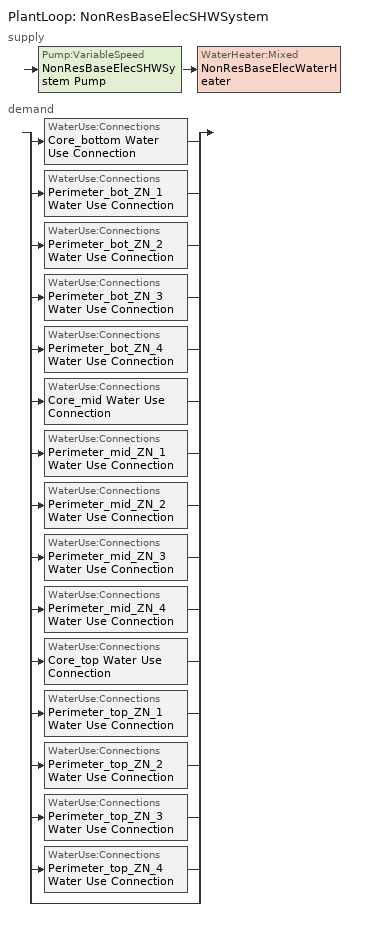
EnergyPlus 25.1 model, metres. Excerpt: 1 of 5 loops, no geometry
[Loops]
PlantLoop 'NonResBaseElecSHWSystem'
 supply: Pump:VariableSpeed 'NonResBaseElecSHWSystem Pump' > WaterHeater:Mixed 'NonResBaseElecWaterHeater'
 demand: split
  | WaterUse:Connections 'Core_bottom Water Use Connection'
  | WaterUse:Connections 'Perimeter_bot_ZN_1 Water Use Connection'
  | WaterUse:Connections 'Perimeter_bot_ZN_2 Water Use Connection'
  | WaterUse:Connections 'Perimeter_bot_ZN_3 Water Use Connection'
  | WaterUse:Connections 'Perimeter_bot_ZN_4 Water Use Connection'
  | WaterUse:Connections 'Core_mid Water Use Connection'
  | WaterUse:Connections 'Perimeter_mid_ZN_1 Water Use Connection'
  | WaterUse:Connections 'Perimeter_mid_ZN_2 Water Use Connection'
  | WaterUse:Connections 'Perimeter_mid_ZN_3 Water Use Connection'
  | WaterUse:Connections 'Perimeter_mid_ZN_4 Water Use Connection'
  | WaterUse:Connections 'Core_top Water Use Connection'
  | WaterUse:Connections 'Perimeter_top_ZN_1 Water Use Connection'
  | WaterUse:Connections 'Perimeter_top_ZN_2 Water Use Connection'
  | WaterUse:Connections 'Perimeter_top_ZN_3 Water Use Connection'
  | WaterUse:Connections 'Perimeter_top_ZN_4 Water Use Connection'
  | bypass
[PlantLoop]
NonResBaseElecSHWSystem: Fluid Type=Water; Plant Equipment Operation Scheme=NonResBaseElecSHWSystem Operation Schemes; Maximum Loop Temperature {C}=100; Minimum Loop Temperature {C}=0; Maximum Loop Flow Rate {m3/s}=Autosize; Minimum Loop Flow Rate {m3/s}=0; Plant Loop Volume {m3}=Autocalculate; Load Distribution Scheme=Optimal; Plant Loop Demand Calculation Scheme=SingleSetpoint; Common Pipe Simulation=None
[Sizing:Plant]
NonResBaseElecSHWSystem: Loop Type=Heating; Design Loop Exit Temperature {C}=57.2222; Loop Design Temperature Difference {deltaC}=44.4444; Sizing Option=NonCoincident; Zone Timesteps in Averaging Window=1; Coincident Sizing Factor Mode=None
[Pump:VariableSpeed]
NonResBaseElecSHWSystem Pump: Design Maximum Flow Rate {m3/s}=Autosize; Design Pump Head {Pa}=0; Design Power Consumption {W}=Autosize; Motor Efficiency=0.9; Fraction of Motor Inefficiencies to Fluid Stream=0; Coefficient 1 of the Part Load Performance Curve=0; Coefficient 2 of the Part Load Performance Curve=1; Coefficient 3 of the Part Load Performance Curve=0; Coefficient 4 of the Part Load Performance Curve=0; Design Minimum Flow Rate {m3/s}=0; Pump Control Type=Intermittent; Skin Loss Radiative Fraction=0.5; Design Power Sizing Method=PowerPerFlowPerPressure; Design Electric Power per Unit Flow Rate {W/(m3/s)}=348701.1; Design Shaft Power per Unit Flow Rate per Unit Head {W/((m3/s)-Pa)}=1.28205; Design Minimum Flow Rate Fraction=0
[PlantEquipmentOperationSchemes]
NonResBaseElecSHWSystem Operation Schemes: Control Scheme Object Type 1=PlantEquipmentOperation:HeatingLoad; Control Scheme Name 1=NonResBaseElecSHWSystem Heating Operation Scheme; Control Scheme Schedule Name 1=Always On Discrete
[PlantEquipmentOperation:HeatingLoad]
NonResBaseElecSHWSystem Heating Operation Scheme: Load Range Lower Limit 1 {W}=0; Load Range Upper Limit 1 {W}=1000000000; Range Equipment List Name 1=NonResBaseElecSHWSystem Heating Equipment List
[PlantEquipmentList]
NonResBaseElecSHWSystem Heating Equipment List: WaterHeater:Mixed, NonResBaseElecWaterHeater
[WaterHeater:Mixed]
NonResBaseElecWaterHeater: Tank Volume {m3}=0.113562; Setpoint Temperature Schedule=NonResBaseElecWaterHeater Setpoint Temp; Deadband Temperature Difference {deltaC}=2; Maximum Temperature Limit {C}=82.22; Heater Control Type=Cycle; Heater Maximum Capacity {W}=8743.98; Heater Ignition Minimum Flow Rate {m3/s}=0; Heater Ignition Delay {s}=0; Heater Fuel Type=Electricity; Heater Thermal Efficiency=1; Off Cycle Parasitic Fuel Consumption Rate {W}=0; Off Cycle Parasitic Fuel Type=NaturalGas; Off Cycle Parasitic Heat Fraction to Tank=0.8; On Cycle Parasitic Fuel Consumption Rate {W}=0; On Cycle Parasitic Fuel Type=NaturalGas; On Cycle Parasitic Heat Fraction to Tank=0; Ambient Temperature Indicator=Schedule; Ambient Temperature Schedule=NonResBaseElecWaterHeater Ambient Temperature; Off Cycle Loss Coefficient to Ambient Temperature {W/K}=0.731426; Off Cycle Loss Fraction to Zone=1; On Cycle Loss Coefficient to Ambient Temperature {W/K}=0.731426; On Cycle Loss Fraction to Zone=1; Use Side Effectiveness=1; Source Side Effectiveness=1; Use Side Design Flow Rate {m3/s}=Autosize; Source Side Design Flow Rate {m3/s}=Autosize; Indirect Water Heating Recovery Time {hr}=1.5; Source Side Flow Control Mode=IndirectHeatPrimarySetpoint
[WaterHeater:Sizing]
NonResBaseElecWaterHeater: Design Mode=PeakDraw; Time Storage Can Meet Peak Draw {hr}=0.538503; Time for Tank Recovery {hr}=0; Nominal Tank Volume for Autosizing Plant Connections {m3}=1
[WaterUse:Connections] Drain Water Heat Exchanger Type=None; Drain Water Heat Exchanger Destination=Plant
Name | Water Use Equipment Name 1
Core_bottom Water Use Connection | Core_bottom Water Use Equipment
Perimeter_bot_ZN_1 Water Use Connection | Perimeter_bot_ZN_1 Water Use Equipment
Perimeter_bot_ZN_2 Water Use Connection | Perimeter_bot_ZN_2 Water Use Equipment
Perimeter_bot_ZN_3 Water Use Connection | Perimeter_bot_ZN_3 Water Use Equipment
Perimeter_bot_ZN_4 Water Use Connection | Perimeter_bot_ZN_4 Water Use Equipment
Core_mid Water Use Connection | Core_mid Water Use Equipment
Perimeter_mid_ZN_1 Water Use Connection | Perimeter_mid_ZN_1 Water Use Equipment
Perimeter_mid_ZN_2 Water Use Connection | Perimeter_mid_ZN_2 Water Use Equipment
Perimeter_mid_ZN_3 Water Use Connection | Perimeter_mid_ZN_3 Water Use Equipment
Perimeter_mid_ZN_4 Water Use Connection | Perimeter_mid_ZN_4 Water Use Equipment
Core_top Water Use Connection | Core_top Water Use Equipment
Perimeter_top_ZN_1 Water Use Connection | Perimeter_top_ZN_1 Water Use Equipment
Perimeter_top_ZN_2 Water Use Connection | Perimeter_top_ZN_2 Water Use Equipment
Perimeter_top_ZN_3 Water Use Connection | Perimeter_top_ZN_3 Water Use Equipment
Perimeter_top_ZN_4 Water Use Connection | Perimeter_top_ZN_4 Water Use Equipment
[WaterUse:Equipment] Flow Rate Fraction Schedule=OfficeServiceHotWater
Name | Peak Flow Rate {m3/s} | Target Temperature Schedule
Core_bottom Water Use Equipment | 1.00188e-05 | Core_bottom Target SHW Temp
Perimeter_bot_ZN_1 Water Use Equipment | 2.11204e-06 | Perimeter_bot_ZN_1 Target SHW Temp
Perimeter_bot_ZN_2 Water Use Equipment | 1.3371e-06 | Perimeter_bot_ZN_2 Target SHW Temp
Perimeter_bot_ZN_3 Water Use Equipment | 2.11204e-06 | Perimeter_bot_ZN_3 Target SHW Temp
Perimeter_bot_ZN_4 Water Use Equipment | 1.33701e-06 | Perimeter_bot_ZN_4 Target SHW Temp
Core_mid Water Use Equipment | 1.00188e-05 | Core_mid Target SHW Temp
Perimeter_mid_ZN_1 Water Use Equipment | 2.11204e-06 | Perimeter_mid_ZN_1 Target SHW Temp
Perimeter_mid_ZN_2 Water Use Equipment | 1.3371e-06 | Perimeter_mid_ZN_2 Target SHW Temp
Perimeter_mid_ZN_3 Water Use Equipment | 2.11204e-06 | Perimeter_mid_ZN_3 Target SHW Temp
Perimeter_mid_ZN_4 Water Use Equipment | 1.33701e-06 | Perimeter_mid_ZN_4 Target SHW Temp
Core_top Water Use Equipment | 1.00188e-05 | Core_top Target SHW Temp
Perimeter_top_ZN_1 Water Use Equipment | 2.11204e-06 | Perimeter_top_ZN_1 Target SHW Temp
Perimeter_top_ZN_2 Water Use Equipment | 1.3371e-06 | Perimeter_top_ZN_2 Target SHW Temp
Perimeter_top_ZN_3 Water Use Equipment | 2.11204e-06 | Perimeter_top_ZN_3 Target SHW Temp
Perimeter_top_ZN_4 Water Use Equipment | 1.33701e-06 | Perimeter_top_ZN_4 Target SHW Temp
[SetpointManager:Scheduled]
{ea121795-5793-40bc-8942-ad43cd491171}: Control Variable=Temperature; Schedule=NonResBaseElecSHWSystem Supply Temp Schedule; Setpoint Node or NodeList=NonResBaseElecSHWSystem Supply Mixer Outlet Node
[Schedule:Year]
OfficeServiceHotWater: OfficeServiceHotWaterWk, 1, 1, 12, 31
Core_bottom Target SHW Temp: Core_bottom Target SHW Temp Week Rule - Jan1-Dec31, 1, 1, 12, 31
Core_mid Target SHW Temp: Core_mid Target SHW Temp Week Rule - Jan1-Dec31, 1, 1, 12, 31
Core_top Target SHW Temp: Core_top Target SHW Temp Week Rule - Jan1-Dec31, 1, 1, 12, 31
NonResBaseElecSHWSystem Supply Temp Schedule: NonResBaseElecSHWSystem Supply Temp Schedule Week Rule - Jan1-Dec31, 1, 1, 12, 31
NonResBaseElecWaterHeater Ambient Temperature: NonResBaseElecWaterHeater Ambient Temperature Week Rule - Jan1-Dec31, 1, 1, 12, 31
NonResBaseElecWaterHeater Setpoint Temp: NonResBaseElecWaterHeater Setpoint Temp Week Rule - Jan1-Dec31, 1, 1, 12, 31
Perimeter_bot_ZN_1 Target SHW Temp: Perimeter_bot_ZN_1 Target SHW Temp Week Rule - Jan1-Dec31, 1, 1, 12, 31
Perimeter_bot_ZN_2 Target SHW Temp: Perimeter_bot_ZN_2 Target SHW Temp Week Rule - Jan1-Dec31, 1, 1, 12, 31
Perimeter_bot_ZN_3 Target SHW Temp: Perimeter_bot_ZN_3 Target SHW Temp Week Rule - Jan1-Dec31, 1, 1, 12, 31
Perimeter_bot_ZN_4 Target SHW Temp: Perimeter_bot_ZN_4 Target SHW Temp Week Rule - Jan1-Dec31, 1, 1, 12, 31
Perimeter_mid_ZN_1 Target SHW Temp: Perimeter_mid_ZN_1 Target SHW Temp Week Rule - Jan1-Dec31, 1, 1, 12, 31
Perimeter_mid_ZN_2 Target SHW Temp: Perimeter_mid_ZN_2 Target SHW Temp Week Rule - Jan1-Dec31, 1, 1, 12, 31
Perimeter_mid_ZN_3 Target SHW Temp: Perimeter_mid_ZN_3 Target SHW Temp Week Rule - Jan1-Dec31, 1, 1, 12, 31
Perimeter_mid_ZN_4 Target SHW Temp: Perimeter_mid_ZN_4 Target SHW Temp Week Rule - Jan1-Dec31, 1, 1, 12, 31
Perimeter_top_ZN_1 Target SHW Temp: Perimeter_top_ZN_1 Target SHW Temp Week Rule - Jan1-Dec31, 1, 1, 12, 31
Perimeter_top_ZN_2 Target SHW Temp: Perimeter_top_ZN_2 Target SHW Temp Week Rule - Jan1-Dec31, 1, 1, 12, 31
Perimeter_top_ZN_3 Target SHW Temp: Perimeter_top_ZN_3 Target SHW Temp Week Rule - Jan1-Dec31, 1, 1, 12, 31
Perimeter_top_ZN_4 Target SHW Temp: Perimeter_top_ZN_4 Target SHW Temp Week Rule - Jan1-Dec31, 1, 1, 12, 31
[Schedule:Week:Daily]
OfficeServiceHotWaterWk: OfficeServiceHotWaterSun, OfficeServiceHotWaterWD, OfficeServiceHotWaterWD, OfficeServiceHotWaterWD, OfficeServiceHotWaterWD, OfficeServiceHotWaterWD, OfficeServiceHotWaterSat, OfficeServiceHotWaterSun, OnDay, OffDay, OfficeServiceHotWaterSun, OfficeServiceHotWaterSun
Core_bottom Target SHW Temp Week Rule - Jan1-Dec31: Core_bottom Target SHW Temp Default Day, Core_bottom Target SHW Temp Default Day, Core_bottom Target SHW Temp Default Day, Core_bottom Target SHW Temp Default Day, Core_bottom Target SHW Temp Default Day, Core_bottom Target SHW Temp Default Day, Core_bottom Target SHW Temp Default Day, Core_bottom Target SHW Temp Default Day, Core_bottom Target SHW Temp Default Day, Core_bottom Target SHW Temp Default Day, Core_bottom Target SHW Temp Default Day, Core_bottom Target SHW Temp Default Day
Core_mid Target SHW Temp Week Rule - Jan1-Dec31: Core_mid Target SHW Temp Default Day, Core_mid Target SHW Temp Default Day, Core_mid Target SHW Temp Default Day, Core_mid Target SHW Temp Default Day, Core_mid Target SHW Temp Default Day, Core_mid Target SHW Temp Default Day, Core_mid Target SHW Temp Default Day, Core_mid Target SHW Temp Default Day, Core_mid Target SHW Temp Default Day, Core_mid Target SHW Temp Default Day, Core_mid Target SHW Temp Default Day, Core_mid Target SHW Temp Default Day
Core_top Target SHW Temp Week Rule - Jan1-Dec31: Core_top Target SHW Temp Default Day, Core_top Target SHW Temp Default Day, Core_top Target SHW Temp Default Day, Core_top Target SHW Temp Default Day, Core_top Target SHW Temp Default Day, Core_top Target SHW Temp Default Day, Core_top Target SHW Temp Default Day, Core_top Target SHW Temp Default Day, Core_top Target SHW Temp Default Day, Core_top Target SHW Temp Default Day, Core_top Target SHW Temp Default Day, Core_top Target SHW Temp Default Day
NonResBaseElecSHWSystem Supply Temp Schedule Week Rule - Jan1-Dec31: NonResBaseElecSHWSystem Supply Temp Schedule Day Schedule, NonResBaseElecSHWSystem Supply Temp Schedule Day Schedule, NonResBaseElecSHWSystem Supply Temp Schedule Day Schedule, NonResBaseElecSHWSystem Supply Temp Schedule Day Schedule, NonResBaseElecSHWSystem Supply Temp Schedule Day Schedule, NonResBaseElecSHWSystem Supply Temp Schedule Day Schedule, NonResBaseElecSHWSystem Supply Temp Schedule Day Schedule, NonResBaseElecSHWSystem Supply Temp Schedule Day Schedule, NonResBaseElecSHWSystem Supply Temp Schedule Day Schedule, NonResBaseElecSHWSystem Supply Temp Schedule Day Schedule, NonResBaseElecSHWSystem Supply Temp Schedule Day Schedule, NonResBaseElecSHWSystem Supply Temp Schedule Day Schedule
NonResBaseElecWaterHeater Ambient Temperature Week Rule - Jan1-Dec31: NonResBaseElecWaterHeater Ambient Temperature Day Schedule, NonResBaseElecWaterHeater Ambient Temperature Day Schedule, NonResBaseElecWaterHeater Ambient Temperature Day Schedule, NonResBaseElecWaterHeater Ambient Temperature Day Schedule, NonResBaseElecWaterHeater Ambient Temperature Day Schedule, NonResBaseElecWaterHeater Ambient Temperature Day Schedule, NonResBaseElecWaterHeater Ambient Temperature Day Schedule, NonResBaseElecWaterHeater Ambient Temperature Day Schedule, NonResBaseElecWaterHeater Ambient Temperature Day Schedule, NonResBaseElecWaterHeater Ambient Temperature Day Schedule, NonResBaseElecWaterHeater Ambient Temperature Day Schedule, NonResBaseElecWaterHeater Ambient Temperature Day Schedule
NonResBaseElecWaterHeater Setpoint Temp Week Rule - Jan1-Dec31: NonResBaseElecWaterHeater Setpoint Temp Day Schedule, NonResBaseElecWaterHeater Setpoint Temp Day Schedule, NonResBaseElecWaterHeater Setpoint Temp Day Schedule, NonResBaseElecWaterHeater Setpoint Temp Day Schedule, NonResBaseElecWaterHeater Setpoint Temp Day Schedule, NonResBaseElecWaterHeater Setpoint Temp Day Schedule, NonResBaseElecWaterHeater Setpoint Temp Day Schedule, NonResBaseElecWaterHeater Setpoint Temp Day Schedule, NonResBaseElecWaterHeater Setpoint Temp Day Schedule, NonResBaseElecWaterHeater Setpoint Temp Day Schedule, NonResBaseElecWaterHeater Setpoint Temp Day Schedule, NonResBaseElecWaterHeater Setpoint Temp Day Schedule
Perimeter_bot_ZN_1 Target SHW Temp Week Rule - Jan1-Dec31: Perimeter_bot_ZN_1 Target SHW Temp Default Day, Perimeter_bot_ZN_1 Target SHW Temp Default Day, Perimeter_bot_ZN_1 Target SHW Temp Default Day, Perimeter_bot_ZN_1 Target SHW Temp Default Day, Perimeter_bot_ZN_1 Target SHW Temp Default Day, Perimeter_bot_ZN_1 Target SHW Temp Default Day, Perimeter_bot_ZN_1 Target SHW Temp Default Day, Perimeter_bot_ZN_1 Target SHW Temp Default Day, Perimeter_bot_ZN_1 Target SHW Temp Default Day, Perimeter_bot_ZN_1 Target SHW Temp Default Day, Perimeter_bot_ZN_1 Target SHW Temp Default Day, Perimeter_bot_ZN_1 Target SHW Temp Default Day
Perimeter_bot_ZN_2 Target SHW Temp Week Rule - Jan1-Dec31: Perimeter_bot_ZN_2 Target SHW Temp Default Day, Perimeter_bot_ZN_2 Target SHW Temp Default Day, Perimeter_bot_ZN_2 Target SHW Temp Default Day, Perimeter_bot_ZN_2 Target SHW Temp Default Day, Perimeter_bot_ZN_2 Target SHW Temp Default Day, Perimeter_bot_ZN_2 Target SHW Temp Default Day, Perimeter_bot_ZN_2 Target SHW Temp Default Day, Perimeter_bot_ZN_2 Target SHW Temp Default Day, Perimeter_bot_ZN_2 Target SHW Temp Default Day, Perimeter_bot_ZN_2 Target SHW Temp Default Day, Perimeter_bot_ZN_2 Target SHW Temp Default Day, Perimeter_bot_ZN_2 Target SHW Temp Default Day
Perimeter_bot_ZN_3 Target SHW Temp Week Rule - Jan1-Dec31: Perimeter_bot_ZN_3 Target SHW Temp Default Day, Perimeter_bot_ZN_3 Target SHW Temp Default Day, Perimeter_bot_ZN_3 Target SHW Temp Default Day, Perimeter_bot_ZN_3 Target SHW Temp Default Day, Perimeter_bot_ZN_3 Target SHW Temp Default Day, Perimeter_bot_ZN_3 Target SHW Temp Default Day, Perimeter_bot_ZN_3 Target SHW Temp Default Day, Perimeter_bot_ZN_3 Target SHW Temp Default Day, Perimeter_bot_ZN_3 Target SHW Temp Default Day, Perimeter_bot_ZN_3 Target SHW Temp Default Day, Perimeter_bot_ZN_3 Target SHW Temp Default Day, Perimeter_bot_ZN_3 Target SHW Temp Default Day
Perimeter_bot_ZN_4 Target SHW Temp Week Rule - Jan1-Dec31: Perimeter_bot_ZN_4 Target SHW Temp Default Day, Perimeter_bot_ZN_4 Target SHW Temp Default Day, Perimeter_bot_ZN_4 Target SHW Temp Default Day, Perimeter_bot_ZN_4 Target SHW Temp Default Day, Perimeter_bot_ZN_4 Target SHW Temp Default Day, Perimeter_bot_ZN_4 Target SHW Temp Default Day, Perimeter_bot_ZN_4 Target SHW Temp Default Day, Perimeter_bot_ZN_4 Target SHW Temp Default Day, Perimeter_bot_ZN_4 Target SHW Temp Default Day, Perimeter_bot_ZN_4 Target SHW Temp Default Day, Perimeter_bot_ZN_4 Target SHW Temp Default Day, Perimeter_bot_ZN_4 Target SHW Temp Default Day
Perimeter_mid_ZN_1 Target SHW Temp Week Rule - Jan1-Dec31: Perimeter_mid_ZN_1 Target SHW Temp Default Day, Perimeter_mid_ZN_1 Target SHW Temp Default Day, Perimeter_mid_ZN_1 Target SHW Temp Default Day, Perimeter_mid_ZN_1 Target SHW Temp Default Day, Perimeter_mid_ZN_1 Target SHW Temp Default Day, Perimeter_mid_ZN_1 Target SHW Temp Default Day, Perimeter_mid_ZN_1 Target SHW Temp Default Day, Perimeter_mid_ZN_1 Target SHW Temp Default Day, Perimeter_mid_ZN_1 Target SHW Temp Default Day, Perimeter_mid_ZN_1 Target SHW Temp Default Day, Perimeter_mid_ZN_1 Target SHW Temp Default Day, Perimeter_mid_ZN_1 Target SHW Temp Default Day
Perimeter_mid_ZN_2 Target SHW Temp Week Rule - Jan1-Dec31: Perimeter_mid_ZN_2 Target SHW Temp Default Day, Perimeter_mid_ZN_2 Target SHW Temp Default Day, Perimeter_mid_ZN_2 Target SHW Temp Default Day, Perimeter_mid_ZN_2 Target SHW Temp Default Day, Perimeter_mid_ZN_2 Target SHW Temp Default Day, Perimeter_mid_ZN_2 Target SHW Temp Default Day, Perimeter_mid_ZN_2 Target SHW Temp Default Day, Perimeter_mid_ZN_2 Target SHW Temp Default Day, Perimeter_mid_ZN_2 Target SHW Temp Default Day, Perimeter_mid_ZN_2 Target SHW Temp Default Day, Perimeter_mid_ZN_2 Target SHW Temp Default Day, Perimeter_mid_ZN_2 Target SHW Temp Default Day
Perimeter_mid_ZN_3 Target SHW Temp Week Rule - Jan1-Dec31: Perimeter_mid_ZN_3 Target SHW Temp Default Day, Perimeter_mid_ZN_3 Target SHW Temp Default Day, Perimeter_mid_ZN_3 Target SHW Temp Default Day, Perimeter_mid_ZN_3 Target SHW Temp Default Day, Perimeter_mid_ZN_3 Target SHW Temp Default Day, Perimeter_mid_ZN_3 Target SHW Temp Default Day, Perimeter_mid_ZN_3 Target SHW Temp Default Day, Perimeter_mid_ZN_3 Target SHW Temp Default Day, Perimeter_mid_ZN_3 Target SHW Temp Default Day, Perimeter_mid_ZN_3 Target SHW Temp Default Day, Perimeter_mid_ZN_3 Target SHW Temp Default Day, Perimeter_mid_ZN_3 Target SHW Temp Default Day
Perimeter_mid_ZN_4 Target SHW Temp Week Rule - Jan1-Dec31: Perimeter_mid_ZN_4 Target SHW Temp Default Day, Perimeter_mid_ZN_4 Target SHW Temp Default Day, Perimeter_mid_ZN_4 Target SHW Temp Default Day, Perimeter_mid_ZN_4 Target SHW Temp Default Day, Perimeter_mid_ZN_4 Target SHW Temp Default Day, Perimeter_mid_ZN_4 Target SHW Temp Default Day, Perimeter_mid_ZN_4 Target SHW Temp Default Day, Perimeter_mid_ZN_4 Target SHW Temp Default Day, Perimeter_mid_ZN_4 Target SHW Temp Default Day, Perimeter_mid_ZN_4 Target SHW Temp Default Day, Perimeter_mid_ZN_4 Target SHW Temp Default Day, Perimeter_mid_ZN_4 Target SHW Temp Default Day
Perimeter_top_ZN_1 Target SHW Temp Week Rule - Jan1-Dec31: Perimeter_top_ZN_1 Target SHW Temp Default Day, Perimeter_top_ZN_1 Target SHW Temp Default Day, Perimeter_top_ZN_1 Target SHW Temp Default Day, Perimeter_top_ZN_1 Target SHW Temp Default Day, Perimeter_top_ZN_1 Target SHW Temp Default Day, Perimeter_top_ZN_1 Target SHW Temp Default Day, Perimeter_top_ZN_1 Target SHW Temp Default Day, Perimeter_top_ZN_1 Target SHW Temp Default Day, Perimeter_top_ZN_1 Target SHW Temp Default Day, Perimeter_top_ZN_1 Target SHW Temp Default Day, Perimeter_top_ZN_1 Target SHW Temp Default Day, Perimeter_top_ZN_1 Target SHW Temp Default Day
Perimeter_top_ZN_2 Target SHW Temp Week Rule - Jan1-Dec31: Perimeter_top_ZN_2 Target SHW Temp Default Day, Perimeter_top_ZN_2 Target SHW Temp Default Day, Perimeter_top_ZN_2 Target SHW Temp Default Day, Perimeter_top_ZN_2 Target SHW Temp Default Day, Perimeter_top_ZN_2 Target SHW Temp Default Day, Perimeter_top_ZN_2 Target SHW Temp Default Day, Perimeter_top_ZN_2 Target SHW Temp Default Day, Perimeter_top_ZN_2 Target SHW Temp Default Day, Perimeter_top_ZN_2 Target SHW Temp Default Day, Perimeter_top_ZN_2 Target SHW Temp Default Day, Perimeter_top_ZN_2 Target SHW Temp Default Day, Perimeter_top_ZN_2 Target SHW Temp Default Day
Perimeter_top_ZN_3 Target SHW Temp Week Rule - Jan1-Dec31: Perimeter_top_ZN_3 Target SHW Temp Default Day, Perimeter_top_ZN_3 Target SHW Temp Default Day, Perimeter_top_ZN_3 Target SHW Temp Default Day, Perimeter_top_ZN_3 Target SHW Temp Default Day, Perimeter_top_ZN_3 Target SHW Temp Default Day, Perimeter_top_ZN_3 Target SHW Temp Default Day, Perimeter_top_ZN_3 Target SHW Temp Default Day, Perimeter_top_ZN_3 Target SHW Temp Default Day, Perimeter_top_ZN_3 Target SHW Temp Default Day, Perimeter_top_ZN_3 Target SHW Temp Default Day, Perimeter_top_ZN_3 Target SHW Temp Default Day, Perimeter_top_ZN_3 Target SHW Temp Default Day
Perimeter_top_ZN_4 Target SHW Temp Week Rule - Jan1-Dec31: Perimeter_top_ZN_4 Target SHW Temp Default Day, Perimeter_top_ZN_4 Target SHW Temp Default Day, Perimeter_top_ZN_4 Target SHW Temp Default Day, Perimeter_top_ZN_4 Target SHW Temp Default Day, Perimeter_top_ZN_4 Target SHW Temp Default Day, Perimeter_top_ZN_4 Target SHW Temp Default Day, Perimeter_top_ZN_4 Target SHW Temp Default Day, Perimeter_top_ZN_4 Target SHW Temp Default Day, Perimeter_top_ZN_4 Target SHW Temp Default Day, Perimeter_top_ZN_4 Target SHW Temp Default Day, Perimeter_top_ZN_4 Target SHW Temp Default Day, Perimeter_top_ZN_4 Target SHW Temp Default Day
[Schedule:Day:Interval]
OnDay: No, 01:00, 1, 02:00, 1, 03:00, 1, 04:00, 1, 05:00, 1, 06:00, 1, 07:00, 1, 08:00, 1, 09:00, 1, 10:00, 1, 11:00, 1, 12:00, 1, 13:00, 1, 14:00, 1, 15:00, 1, 16:00, 1, 17:00, 1, 18:00, 1, 19:00, 1, 20:00, 1, 21:00, 1, 22:00, 1, 23:00, 1, 24:00, 1
OffDay: No, 01:00, 0, 02:00, 0, 03:00, 0, 04:00, 0, 05:00, 0, 06:00, 0, 07:00, 0, 08:00, 0, 09:00, 0, 10:00, 0, 11:00, 0, 12:00, 0, 13:00, 0, 14:00, 0, 15:00, 0, 16:00, 0, 17:00, 0, 18:00, 0, 19:00, 0, 20:00, 0, 21:00, 0, 22:00, 0, 23:00, 0, 24:00, 0
Core_bottom Target SHW Temp Default Day; Core_mid Target SHW Temp Default Day; Core_top Target SHW Temp Default Day; NonResBaseElecSHWSystem Supply Temp Schedule Day Schedule; NonResBaseElecWaterHeater Setpoint Temp Day Schedule; Perimeter_bot_ZN_1 Target SHW Temp Default Day; Perimeter_bot_ZN_2 Target SHW Temp Default Day; Perimeter_bot_ZN_3 Target SHW Temp Default Day; Perimeter_bot_ZN_4 Target SHW Temp Default Day; Perimeter_mid_ZN_1 Target SHW Temp Default Day; Perimeter_mid_ZN_2 Target SHW Temp Default Day; Perimeter_mid_ZN_3 Target SHW Temp Default Day; Perimeter_mid_ZN_4 Target SHW Temp Default Day; Perimeter_top_ZN_1 Target SHW Temp Default Day; Perimeter_top_ZN_2 Target SHW Temp Default Day; Perimeter_top_ZN_3 Target SHW Temp Default Day; Perimeter_top_ZN_4 Target SHW Temp Default Day: No, 24:00, 57.2222
NonResBaseElecWaterHeater Ambient Temperature Day Schedule: No, 24:00, 20
OfficeServiceHotWaterSat: No, 01:00, 0.05, 02:00, 0.05, 03:00, 0.05, 04:00, 0.05, 05:00, 0.05, 06:00, 0.08, 07:00, 0.07, 08:00, 0.11, 09:00, 0.15, 10:00, 0.21, 11:00, 0.19, 12:00, 0.23, 13:00, 0.2, 14:00, 0.19, 15:00, 0.15, 16:00, 0.12, 17:00, 0.14, 18:00, 0.07, 19:00, 0.07, 20:00, 0.07, 21:00, 0.07, 22:00, 0.09, 23:00, 0.05, 24:00, 0.05
OfficeServiceHotWaterSun: No, 01:00, 0.04, 02:00, 0.04, 03:00, 0.04, 04:00, 0.04, 05:00, 0.04, 06:00, 0.07, 07:00, 0.04, 08:00, 0.04, 09:00, 0.04, 10:00, 0.04, 11:00, 0.04, 12:00, 0.06, 13:00, 0.06, 14:00, 0.09, 15:00, 0.06, 16:00, 0.04, 17:00, 0.04, 18:00, 0.04, 19:00, 0.04, 20:00, 0.04, 21:00, 0.04, 22:00, 0.07, 23:00, 0.04, 24:00, 0.04
OfficeServiceHotWaterWD: No, 01:00, 0.05, 02:00, 0.05, 03:00, 0.05, 04:00, 0.05, 05:00, 0.05, 06:00, 0.08, 07:00, 0.07, 08:00, 0.19, 09:00, 0.35, 10:00, 0.38, 11:00, 0.39, 12:00, 0.47, 13:00, 0.57, 14:00, 0.54, 15:00, 0.34, 16:00, 0.33, 17:00, 0.44, 18:00, 0.26, 19:00, 0.21, 20:00, 0.15, 21:00, 0.17, 22:00, 0.08, 23:00, 0.05, 24:00, 0.05
[Schedule:Constant]
Always On Discrete: Hourly Value=1
